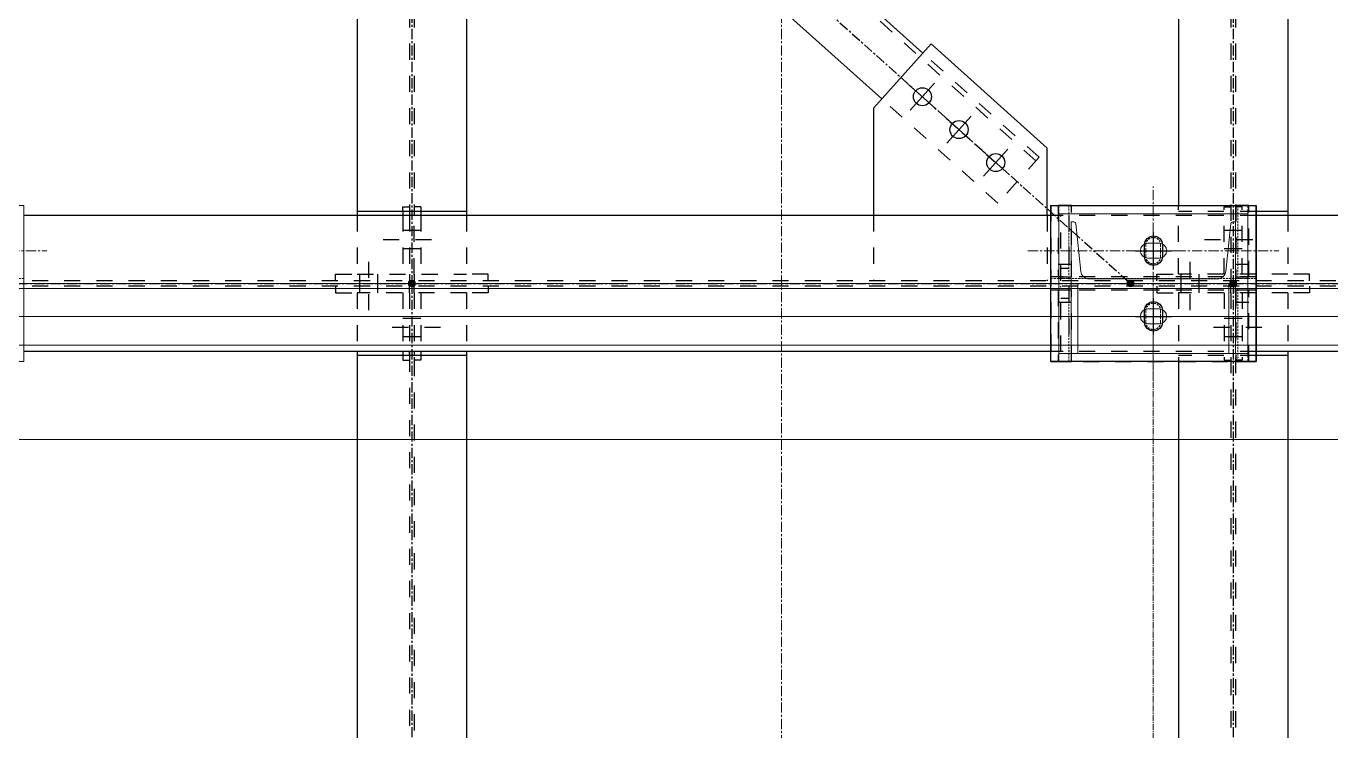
# Model space of a CAD drawing. Header units: inches. Extents: x 209270 to 234360, y -180214 to -150194.
# Drawn here: x 226042 to 227631, y -160818 to -159960 of the extents above; entities that cross this region are included whole.
import ezdxf

# ---------------------------------------------------------------- set-up
doc = ezdxf.new("R2010")
doc.units = ezdxf.units.IN
doc.header["$LTSCALE"] = 10
doc.header["$MEASUREMENT"] = 0
for name, pattern in [('CENTER', [2, 1.25, -0.25, 0.25, -0.25]), ('CENTER2', [1.125, 0.75, -0.125, 0.125, -0.125]), ('DXK_LINE_DOT2', [3.9198, 1.9599, -1.9599]), ('HIDDEN', [0.375, 0.25, -0.125])]:
    doc.linetypes.add(name, pattern=pattern)
for name, color, linetype in [('_STR_0', 7, 'Continuous'), ('_STR_1', 7, 'Continuous'), ('_STR_2', 7, 'Continuous'), ('_STR_4', 7, 'Continuous')]:
    doc.layers.add(name, color=color, linetype=linetype)
for name, color, linetype, lineweight in [('Belt', 4, 'Continuous', 9), ('CEN', 1, 'CENTER', 9), ('CENETR LINE', 1, 'CENTER2', 9), ('DIM', 42, 'Continuous', 13), ('HIDDEN', 3, 'HIDDEN', 9), ('MAIN OBJECT', 2, 'Continuous', 18), ('OBJECT', 2, 'Continuous', 18), ('STR25', 30, 'Continuous', 5)]:
    doc.layers.add(name, color=color, linetype=linetype, lineweight=lineweight)

# ---------------------------------------------------------------- blocks, each defined once
blk = doc.blocks.new('A$Cb40ec30b')
at = {"layer": 'CEN'}
for p, q in [((0, 15.8), (0, 64.2)), ((-26.3, 40), (26.3, 40)), ((0, -59), (0, -21)), ((-25.5, -40), (26.5, -40))]:
    blk.add_line(p, q, dxfattribs=at)
at = {"layer": 'HIDDEN'}
for points in [[(-103, 6), (-115, 6), (-115, 95), (-103, 95)], [(103, 6), (115, 6), (115, 95), (103, 95)], [(125, 6), (125, -6), (-125, -6), (-125, 6)], [(-103, -6), (-115, -6), (-115, -95), (-103, -95)], [(103, -6), (115, -6), (115, -95), (103, -95)]]:
    blk.add_lwpolyline(points, close=True, dxfattribs=at)
at = {"layer": 'HIDDEN', "elevation": 149686677196.4}
for points in [[(9, 47), (9, 33, -1), (-9, 33), (-9, 47, -1)], [(9, -33), (9, -47, -1), (-9, -47), (-9, -33, -1)]]:
    blk.add_lwpolyline(points, format="xyb", close=True, dxfattribs=at)
at = {"layer": 'STR25', "ltscale": 0.2}
blk.add_lwpolyline([(-125, 95), (125, 95), (125, -95), (-125, -95)], close=True, dxfattribs=at)
blk = doc.blocks.new('A$Cfd238a5e')
at = {"layer": 'CEN'}
for p, q in [((0, 118.3), (0, -118.3)), ((-152.8, 0), (152.8, 0)), ((-152.8, -40), (152.8, -40))]:
    blk.add_line(p, q, dxfattribs=at)
at = {"layer": 'MAIN OBJECT', "ltscale": 0.2, "elevation": 149686677196.4}
for points in [[(7.3, 31), (-6.7, 31, -1), (-6.7, 49), (7.3, 49, -1)], [(7.3, -31), (-6.7, -31, 1), (-6.7, -49), (7.3, -49, 1)]]:
    blk.add_lwpolyline(points, format="xyb", close=True, dxfattribs=at)
at = {"layer": 'OBJECT'}
for points in [[(-115, -85), (115, -85), (115, 85), (-115, 85)], [(-100, 85), (-92, 85), (-92, 0), (-100, 0)], [(100, 85), (92, 85), (92, 0), (100, 0)]]:
    blk.add_lwpolyline(points, close=True, dxfattribs=at)
blk.add_lwpolyline([(-94.4, -72.9, -0.383864), (-96.8, -75), (-100, -75), (-100, 0), (100, 0), (100, -75), (96.8, -75, -0.383864), (94.4, -72.9), (88.3, -14.7, 0.383864), (78.4, -5.7), (-78.4, -5.7, 0.383864), (-88.3, -14.7)], format="xyb", close=True, dxfattribs=at)
at = {"layer": 'DIM'}
blk.add_blockref('A$Cb40ec30b', (0, 0), dxfattribs=at)
blk = doc.blocks.new('A$C2698bf6b')
at = {"layer": 'CENETR LINE'}
blk.add_line((0, -1290), (0, 1290), dxfattribs=at)
at = {"layer": 'DIM', "xscale": -1, "rotation": 180}
blk.add_blockref('A$Cfd238a5e', (0, 1290), dxfattribs=at)
blk = doc.blocks.new('A$C1f4f58bd')
at = {"layer": 'CEN'}
blk.add_lwpolyline([(1100, 2200), (5000, 2200), (5000, -2700), (1100, -2700)], close=True, dxfattribs=at)
blk = doc.blocks.new('Part-116860372-115342 - 114867')
at = {"layer": '_STR_1', "color": 6, "linetype": 'DXK_LINE_DOT2'}
for p, q in [((226419, -160277), (226419, -160285)), ((226509, -160285), (226509, -160277)), ((226419, -160285), (226445.3, -160285)), ((226501, -160285), (226501, -160356.5)), ((226501, -160361.5), (226501, -160367)), ((226509, -160361.5), (226509, -160356.5)), ((226501, -160367), (226509, -160367))]:
    blk.add_line(p, q, dxfattribs=at)
at = {"layer": '_STR_2', "color": 2, "linetype": 'Continuous'}
blk.add_line((226501, -160356.5), (226501, -160361.5), dxfattribs=at)
blk = doc.blocks.new('Part-116860372-115346 - 114867')
at = {"layer": '_STR_1', "color": 6, "linetype": 'DXK_LINE_DOT2'}
for p, q in [((227419, -160277), (227419, -160285)), ((227509, -160285), (227509, -160277)), ((227419, -160285), (227445.3, -160285)), ((227501, -160285), (227501, -160367)), ((227501, -160367), (227509, -160367))]:
    blk.add_line(p, q, dxfattribs=at)
blk = doc.blocks.new('Bolt-116860372-115380 - 114867')
at = {"layer": '_STR_1', "color": 1, "linetype": 'DXK_LINE_DOT2'}
for p, q in [((226459, -160247.3), (226459, -160320.3)), ((226448, -160262.3), (226448, -160270.3)), ((226470, -160262.3), (226470, -160270.3)), ((226448, -160270.3), (226448, -160277)), ((226448, -160277), (226448, -160285)), ((226470, -160270.3), (226470, -160277)), ((226470, -160277), (226470, -160285))]:
    blk.add_line(p, q, dxfattribs=at)
blk = doc.blocks.new('Part-116860372-115350 - 114867')
at = {"layer": '_STR_1', "color": 6, "linetype": 'DXK_LINE_DOT2'}
for p, q in [((226522.7, -160180.3), (226514.7, -160180.3)), ((226514.7, -160185.8), (226514.7, -160190.8)), ((226522.7, -160180.3), (226522.7, -160185.8)), ((226522.7, -160190.8), (226522.7, -160262.3)), ((226514.7, -160262.3), (226514.7, -160270.3)), ((226604.7, -160262.3), (226578.5, -160262.3)), ((226604.7, -160270.3), (226604.7, -160262.3))]:
    blk.add_line(p, q, dxfattribs=at)
at = {"layer": '_STR_2', "color": 2, "linetype": 'Continuous'}
blk.add_line((226522.7, -160185.8), (226522.7, -160190.8), dxfattribs=at)
blk = doc.blocks.new('Part-116860372-115354 - 114867')
at = {"layer": '_STR_1', "color": 6, "linetype": 'DXK_LINE_DOT2'}
for p, q in [((227522.7, -160180.3), (227514.7, -160180.3)), ((227522.7, -160262.3), (227522.7, -160180.3)), ((227514.7, -160262.3), (227514.7, -160270.3)), ((227604.7, -160262.3), (227578.5, -160262.3)), ((227604.7, -160270.3), (227604.7, -160262.3))]:
    blk.add_line(p, q, dxfattribs=at)
blk = doc.blocks.new('Part-116860372-116672 - 114867')
at = {"layer": '_STR_2', "color": 2, "linetype": 'Continuous'}
for p, q in [((227289.8, -160178.7), (227539.8, -160178.6)), ((227289.8, -160368.7), (227289.8, -160178.7)), ((227539.8, -160178.6), (227539.8, -160368.6)), ((227539.8, -160368.6), (227289.8, -160368.7))]:
    blk.add_line(p, q, dxfattribs=at)
blk = doc.blocks.new('Part-116860372-116695 - 114867')
at = {"layer": '_STR_1', "color": 6, "linetype": 'DXK_LINE_DOT2'}
for p, q in [((227301.9, -160356.5), (227301.9, -160277)), ((227311.9, -160277), (227311.9, -160356.5)), ((227311.9, -160292), (227301.9, -160292))]:
    blk.add_line(p, q, dxfattribs=at)
blk = doc.blocks.new('Part-116860372-115000 - 114867')
at = {"layer": '_STR_4', "linetype": 'Continuous'}
blk.add_hatch(color=4, dxfattribs=at).paths.add_polyline_path([(226511.9, -160277.7, -1), (226511.9, -160269.7, -1)])
at = {"layer": '_STR_1', "color": 6, "linetype": 'DXK_LINE_DOT2'}
for p, q in [((226509, -158335.3), (226509, -160185.8)), ((226514.7, -158335.3), (226514.7, -160185.8)), ((226445.3, -160190.8), (226445.3, -160262.3)), ((226509, -160190.8), (226509, -160262.3)), ((226514.7, -160262.3), (226514.7, -160190.8)), ((226578.5, -160190.8), (226578.5, -160262.3)), ((226445.3, -160262.3), (226578.5, -160262.3))]:
    blk.add_line(p, q, dxfattribs=at)
at = {"layer": '_STR_2', "color": 2, "linetype": 'Continuous'}
for p, q in [((226445.3, -158335.3), (226445.3, -160190.8)), ((226578.5, -158335.3), (226578.5, -160190.8)), ((226578.5, -160185.8), (226445.3, -160185.8)), ((226509, -160185.8), (226509, -160190.8)), ((226514.7, -160185.8), (226514.7, -160190.8))]:
    blk.add_line(p, q, dxfattribs=at)
at = {"layer": '_STR_4', "color": 4, "linetype": 'CENTER'}
blk.add_line((226511.9, -158263.7), (226511.9, -160273.7), dxfattribs=at)
at = {"layer": '_STR_4', "color": 4, "linetype": 'Continuous'}
blk.add_circle((226511.9, -160273.7), 4, dxfattribs=at)
blk = doc.blocks.new('Part-116860372-115001 - 114867')
at = {"layer": '_STR_4', "linetype": 'Continuous'}
blk.add_hatch(color=4, dxfattribs=at).paths.add_polyline_path([(227511.9, -160277.7, -1), (227511.9, -160269.7, -1)])
at = {"layer": '_STR_1', "color": 6, "linetype": 'DXK_LINE_DOT2'}
for p, q in [((227509, -158335.3), (227509, -160262.3)), ((227514.7, -158335.3), (227514.7, -160262.3)), ((227445.3, -160262.3), (227445.3, -160178.7)), ((227539.8, -160185.8), (227445.3, -160185.8)), ((227578.5, -160190.8), (227578.5, -160262.3)), ((227578.5, -160262.3), (227445.3, -160262.3))]:
    blk.add_line(p, q, dxfattribs=at)
at = {"layer": '_STR_2', "color": 2, "linetype": 'Continuous'}
for p, q in [((227445.3, -158335.3), (227445.3, -160178.7)), ((227578.5, -158335.3), (227578.5, -160190.8)), ((227578.5, -160185.8), (227539.8, -160185.8))]:
    blk.add_line(p, q, dxfattribs=at)
at = {"layer": '_STR_4', "color": 4, "linetype": 'CENTER'}
blk.add_line((227511.9, -158263.7), (227511.9, -160273.7), dxfattribs=at)
at = {"layer": '_STR_4', "color": 4, "linetype": 'Continuous'}
blk.add_circle((227511.9, -160273.7), 4, dxfattribs=at)
blk = doc.blocks.new('Part-116860372-115002 - 114867')
at = {"layer": '_STR_4', "linetype": 'Continuous'}
blk.add_hatch(color=4, dxfattribs=at).paths.add_polyline_path([(227511.9, -160277.7, -1), (227511.9, -160269.7, -1)])
at = {"layer": '_STR_1', "color": 6, "linetype": 'DXK_LINE_DOT2'}
for p, q in [((227578.5, -160285), (227445.3, -160285)), ((227445.3, -160285), (227445.3, -160368.7)), ((227509, -160285), (227509, -162842.3)), ((227514.7, -160285), (227514.7, -162842.3)), ((227578.5, -160285), (227578.5, -160356.5)), ((227539.8, -160361.5), (227445.3, -160361.5))]:
    blk.add_line(p, q, dxfattribs=at)
at = {"layer": '_STR_2', "color": 2, "linetype": 'Continuous'}
for p, q in [((227578.5, -160361.5), (227539.8, -160361.5)), ((227578.5, -160356.5), (227578.5, -162770.8)), ((227445.3, -160368.7), (227445.3, -162758.7))]:
    blk.add_line(p, q, dxfattribs=at)
at = {"layer": '_STR_4', "color": 4, "linetype": 'CENTER'}
blk.add_line((227511.9, -160273.7), (227511.9, -162853.7), dxfattribs=at)
at = {"layer": '_STR_4', "color": 4, "linetype": 'Continuous'}
blk.add_circle((227511.9, -160273.7), 4, dxfattribs=at)
blk = doc.blocks.new('Part-116860372-115003 - 114867')
at = {"layer": '_STR_4', "linetype": 'Continuous'}
blk.add_hatch(color=4, dxfattribs=at).paths.add_polyline_path([(226511.9, -160277.7, -1), (226511.9, -160269.7, -1)])
at = {"layer": '_STR_1', "color": 6, "linetype": 'DXK_LINE_DOT2'}
for p, q in [((226578.5, -160285), (226445.3, -160285)), ((226445.3, -160285), (226445.3, -160356.5)), ((226509, -160285), (226509, -160356.5)), ((226514.7, -160285), (226514.7, -160367)), ((226578.5, -160285), (226578.5, -160356.5)), ((226509, -160361.5), (226509, -162765.8)), ((226514.7, -160367), (226514.7, -162765.8))]:
    blk.add_line(p, q, dxfattribs=at)
at = {"layer": '_STR_2', "color": 2, "linetype": 'Continuous'}
for p, q in [((226445.3, -160356.5), (226445.3, -162770.8)), ((226578.5, -160361.5), (226445.3, -160361.5)), ((226509, -160356.5), (226509, -160361.5)), ((226514.7, -160356.5), (226514.7, -160361.5)), ((226578.5, -160356.5), (226578.5, -162770.8))]:
    blk.add_line(p, q, dxfattribs=at)
at = {"layer": '_STR_4', "color": 4, "linetype": 'CENTER'}
blk.add_line((226511.9, -160273.7), (226511.9, -162853.7), dxfattribs=at)
at = {"layer": '_STR_4', "color": 4, "linetype": 'Continuous'}
blk.add_circle((226511.9, -160273.7), 4, dxfattribs=at)
blk = doc.blocks.new('Part-116860372-115004 - 114867')
at = {"layer": '_STR_1', "color": 6, "linetype": 'DXK_LINE_DOT2'}
for p, q in [((227539.8, -160190.8), (227289.8, -160190.8)), ((228499.2, -160270.3), (225641.9, -160270.3)), ((228499.2, -160277), (225641.9, -160277)), ((227539.8, -160356.5), (227289.8, -160356.5))]:
    blk.add_line(p, q, dxfattribs=at)
at = {"layer": '_STR_2', "color": 2, "linetype": 'Continuous'}
for p, q in [((227289.8, -160190.8), (226039.8, -160190.8)), ((228386.8, -160190.8), (227539.8, -160190.8)), ((227289.8, -160356.5), (226039.8, -160356.5)), ((228386.8, -160356.5), (227539.8, -160356.5))]:
    blk.add_line(p, q, dxfattribs=at)
at = {"layer": '_STR_4', "color": 4, "linetype": 'CENTER'}
blk.add_line((225511.9, -160273.7), (228511.9, -160273.7), dxfattribs=at)
blk = doc.blocks.new('Part-116860372-115080 - 114867')
at = {"layer": '_STR_4', "linetype": 'Continuous'}
for points in [[(226511.9, -159492.7, -1), (226511.9, -159484.7, -1)], [(227386.9, -160277.7, -1), (227386.9, -160269.7, -1)]]:
    blk.add_hatch(color=4, dxfattribs=at).paths.add_polyline_path(points)
at = {"layer": '_STR_1', "color": 6, "linetype": 'DXK_LINE_DOT2'}
for p, q in [((226643.5, -159553.1), (226593.5, -159608.9)), ((227271.5, -160124.5), (226639.5, -159557.6)), ((226643.5, -159553.1), (226785, -159680)), ((226734.9, -159735.8), (226593.5, -159608.9)), ((227275.5, -160120), (227134, -159993.1)), ((227225.4, -160175.8), (227084, -160049)), ((227275.5, -160120), (227225.4, -160175.8))]:
    blk.add_line(p, q, dxfattribs=at)
at = {"layer": '_STR_2', "color": 2, "linetype": 'Continuous'}
for p, q in [((227134, -159993.1), (226785, -159680)), ((227084, -160049), (226734.9, -159735.8))]:
    blk.add_line(p, q, dxfattribs=at)
at = {"layer": '_STR_4', "color": 4, "linetype": 'CENTER'}
blk.add_line((226511.9, -159488.7), (227386.9, -160273.7), dxfattribs=at)
at = {"layer": '_STR_4', "color": 4, "linetype": 'Continuous'}
for centre in [(226511.9, -159488.7), (227386.9, -160273.7)]:
    blk.add_circle(centre, 4, dxfattribs=at)
blk = doc.blocks.new('Part-116860372-116671 - 114867')
at = {"layer": '_STR_1', "color": 6, "linetype": 'DXK_LINE_DOT2'}
for p, q in [((227539.8, -160265.6), (227289.8, -160265.7)), ((227289.8, -160281.7), (227289.8, -160265.7)), ((227539.8, -160281.6), (227539.8, -160265.6)), ((227539.8, -160281.6), (227289.8, -160281.7))]:
    blk.add_line(p, q, dxfattribs=at)
blk = doc.blocks.new('Part-116860372-116673 - 114867')
at = {"layer": '_STR_1', "color": 6, "linetype": 'DXK_LINE_DOT2'}
for p, q in [((227298.9, -160178.7), (227298.9, -160265.7)), ((227314.9, -160178.7), (227298.9, -160178.7)), ((227314.9, -160265.7), (227314.9, -160178.7)), ((227314.9, -160250.7), (227298.9, -160250.7)), ((227298.9, -160265.7), (227314.9, -160265.7))]:
    blk.add_line(p, q, dxfattribs=at)
blk = doc.blocks.new('Part-116860372-115341 - 114867')
at = {"layer": '_STR_1', "color": 6, "linetype": 'DXK_LINE_DOT2'}
for p, q in [((226514.7, -160285), (226514.7, -160277)), ((226604.7, -160277), (226604.7, -160285)), ((226522.7, -160285), (226522.7, -160356.5)), ((226604.7, -160285), (226578.5, -160285)), ((226522.7, -160361.5), (226522.7, -160367)), ((226522.7, -160367), (226514.7, -160367))]:
    blk.add_line(p, q, dxfattribs=at)
at = {"layer": '_STR_2', "color": 2, "linetype": 'Continuous'}
blk.add_line((226522.7, -160356.5), (226522.7, -160361.5), dxfattribs=at)
blk = doc.blocks.new('Bolt-116860372-115343 - 114867')
at = {"layer": '_STR_1', "color": 1, "linetype": 'DXK_LINE_DOT2'}
for p, q in [((226488, -160327), (226556, -160327)), ((226501, -160316), (226509, -160316)), ((226509, -160316), (226514.7, -160316)), ((226514.7, -160316), (226522.7, -160316)), ((226501, -160338), (226509, -160338)), ((226509, -160338), (226514.7, -160338)), ((226514.7, -160338), (226522.7, -160338))]:
    blk.add_line(p, q, dxfattribs=at)
blk = doc.blocks.new('Part-116860372-115345 - 114867')
at = {"layer": '_STR_1', "color": 6, "linetype": 'DXK_LINE_DOT2'}
for p, q in [((227514.7, -160285), (227514.7, -160277)), ((227604.7, -160277), (227604.7, -160285)), ((227522.7, -160285), (227522.7, -160367)), ((227604.7, -160285), (227578.5, -160285)), ((227522.7, -160367), (227514.7, -160367))]:
    blk.add_line(p, q, dxfattribs=at)
blk = doc.blocks.new('Bolt-116860372-115347 - 114867')
at = {"layer": '_STR_1', "color": 1, "linetype": 'DXK_LINE_DOT2'}
for p, q in [((227488, -160327), (227556, -160327)), ((227501, -160316), (227509, -160316)), ((227509, -160316), (227514.7, -160316)), ((227514.7, -160316), (227522.7, -160316)), ((227501, -160338), (227509, -160338)), ((227509, -160338), (227514.7, -160338)), ((227514.7, -160338), (227522.7, -160338))]:
    blk.add_line(p, q, dxfattribs=at)
blk = doc.blocks.new('Part-116860372-115349 - 114867')
at = {"layer": '_STR_1', "color": 6, "linetype": 'DXK_LINE_DOT2'}
for p, q in [((226501, -160185.8), (226501, -160180.3)), ((226501, -160180.3), (226509, -160180.3)), ((226509, -160185.8), (226509, -160190.8)), ((226501, -160190.8), (226501, -160262.3)), ((226419, -160270.3), (226419, -160262.3)), ((226419, -160262.3), (226445.3, -160262.3)), ((226509, -160262.3), (226509, -160270.3))]:
    blk.add_line(p, q, dxfattribs=at)
at = {"layer": '_STR_2', "color": 2, "linetype": 'Continuous'}
blk.add_line((226501, -160185.8), (226501, -160190.8), dxfattribs=at)
blk = doc.blocks.new('Bolt-116860372-115351 - 114867')
at = {"layer": '_STR_1', "color": 1, "linetype": 'DXK_LINE_DOT2'}
for p, q in [((226509, -160209.3), (226501, -160209.3)), ((226514.7, -160209.3), (226509, -160209.3)), ((226522.7, -160209.3), (226514.7, -160209.3)), ((226535.7, -160220.3), (226467.7, -160220.3)), ((226509, -160231.3), (226501, -160231.3)), ((226514.7, -160231.3), (226509, -160231.3)), ((226522.7, -160231.3), (226514.7, -160231.3))]:
    blk.add_line(p, q, dxfattribs=at)
blk = doc.blocks.new('Part-116860372-115353 - 114867')
at = {"layer": '_STR_1', "color": 6, "linetype": 'DXK_LINE_DOT2'}
for p, q in [((227501, -160262.3), (227501, -160180.3)), ((227501, -160180.3), (227509, -160180.3)), ((227419, -160270.3), (227419, -160262.3)), ((227419, -160262.3), (227445.3, -160262.3)), ((227509, -160262.3), (227509, -160270.3))]:
    blk.add_line(p, q, dxfattribs=at)
blk = doc.blocks.new('Bolt-116860372-115355 - 114867')
at = {"layer": '_STR_1', "color": 1, "linetype": 'DXK_LINE_DOT2'}
for p, q in [((227509, -160209.3), (227501, -160209.3)), ((227514.7, -160209.3), (227509, -160209.3)), ((227522.7, -160209.3), (227514.7, -160209.3)), ((227535.7, -160220.3), (227467.7, -160220.3)), ((227509, -160231.3), (227501, -160231.3)), ((227514.7, -160231.3), (227509, -160231.3)), ((227522.7, -160231.3), (227514.7, -160231.3))]:
    blk.add_line(p, q, dxfattribs=at)
blk = doc.blocks.new('Bolt-116860372-115381 - 114867')
at = {"layer": '_STR_1', "color": 1, "linetype": 'DXK_LINE_DOT2'}
for p, q in [((227459, -160247.3), (227459, -160320.3)), ((227448, -160262.3), (227448, -160270.3)), ((227470, -160262.3), (227470, -160270.3)), ((227448, -160270.3), (227448, -160277)), ((227448, -160277), (227448, -160285)), ((227470, -160270.3), (227470, -160277)), ((227470, -160277), (227470, -160285))]:
    blk.add_line(p, q, dxfattribs=at)
blk = doc.blocks.new('Part-116860372-116273 - 114867')
at = {"layer": '_STR_1', "color": 6, "linetype": 'DXK_LINE_DOT2'}
for p, q in [((227073.9, -160190.8), (227073.9, -160270.3)), ((227285.3, -160190.8), (227285.3, -160270.3))]:
    blk.add_line(p, q, dxfattribs=at)
at = {"layer": '_STR_2', "color": 2, "linetype": 'Continuous'}
for p, q in [((227144.1, -159982), (227073.9, -160060.1)), ((227285.3, -160108.7), (227144.1, -159982)), ((227073.9, -160060.1), (227073.9, -160190.8)), ((227285.3, -160190.8), (227285.3, -160108.7))]:
    blk.add_line(p, q, dxfattribs=at)
blk = doc.blocks.new('Bolt-116860372-116274 - 114867')
at = {"layer": '_STR_2', "color": 1, "linetype": 'Continuous'}
for p, q in [((227117, -160031.6), (227149.8, -160061)), ((227118.7, -160062.7), (227148.1, -160029.9)), ((227161.7, -160071.7), (227194.4, -160101)), ((227163.3, -160102.7), (227192.7, -160070)), ((227206.3, -160111.7), (227239.1, -160141.1)), ((227208, -160142.8), (227237.4, -160110))]:
    blk.add_line(p, q, dxfattribs=at)
for centre in [(227133.4, -160046.3), (227178, -160086.3), (227222.7, -160126.4)]:
    blk.add_circle(centre, 11, dxfattribs=at)
blk = doc.blocks.new('Part-116860372-116674 - 114867')
at = {"layer": '_STR_1', "color": 6, "linetype": 'DXK_LINE_DOT2'}
for p, q in [((227289.8, -160178.7), (227539.8, -160178.6)), ((227289.8, -160178.7), (227289.8, -160368.7)), ((227539.8, -160178.6), (227539.8, -160368.6)), ((227289.8, -160368.7), (227539.8, -160368.6))]:
    blk.add_line(p, q, dxfattribs=at)
blk = doc.blocks.new('Part-116860372-116675 - 114867')
at = {"layer": '_STR_1', "color": 6, "linetype": 'DXK_LINE_DOT2'}
for p, q in [((227314.9, -160281.7), (227298.9, -160281.7)), ((227298.9, -160281.7), (227298.9, -160368.7)), ((227314.9, -160368.7), (227314.9, -160281.7)), ((227314.9, -160296.7), (227298.9, -160296.7)), ((227298.9, -160368.7), (227314.9, -160368.7))]:
    blk.add_line(p, q, dxfattribs=at)
blk = doc.blocks.new('Part-116860372-116676 - 114867')
at = {"layer": '_STR_1', "color": 6, "linetype": 'DXK_LINE_DOT2'}
for p, q in [((227514.9, -160178.6), (227514.9, -160265.6)), ((227530.9, -160178.6), (227514.9, -160178.6)), ((227530.9, -160265.6), (227530.9, -160178.6)), ((227530.9, -160250.6), (227514.9, -160250.6)), ((227514.9, -160265.6), (227530.9, -160265.6))]:
    blk.add_line(p, q, dxfattribs=at)
blk = doc.blocks.new('Part-116860372-116677 - 114867')
at = {"layer": '_STR_1', "color": 6, "linetype": 'DXK_LINE_DOT2'}
for p, q in [((227530.9, -160281.6), (227514.9, -160281.6)), ((227514.9, -160281.6), (227514.9, -160368.6)), ((227530.9, -160368.6), (227530.9, -160281.6)), ((227530.9, -160296.6), (227514.9, -160296.6)), ((227514.9, -160368.6), (227530.9, -160368.6))]:
    blk.add_line(p, q, dxfattribs=at)
blk = doc.blocks.new('Bolt-116860372-116678 - 114867')
at = {"layer": '_STR_2', "color": 1, "linetype": 'Continuous'}
for p, q in [((227407.1, -160218.9), (227410.6, -160216.5)), ((227410.6, -160216.5), (227414.8, -160215.7)), ((227414.8, -160255.7), (227414.8, -160211.7)), ((227414.8, -160215.7), (227414.8, -160215.7)), ((227414.8, -160215.7), (227419, -160216.5)), ((227419, -160216.5), (227422.6, -160218.9)), ((227392.8, -160233.7), (227436.8, -160233.7)), ((227403.8, -160226.7), (227404.7, -160222.5)), ((227403.8, -160240.7), (227403.8, -160226.7)), ((227404.7, -160222.5), (227407.1, -160218.9)), ((227422.6, -160218.9), (227425, -160222.5)), ((227425, -160222.5), (227425.8, -160226.7)), ((227425.8, -160226.7), (227425.8, -160240.7)), ((227404.7, -160244.9), (227403.8, -160240.7)), ((227407, -160248.4), (227404.7, -160244.9)), ((227410.6, -160250.8), (227407, -160248.4)), ((227422.6, -160248.4), (227419, -160250.8)), ((227425, -160244.9), (227422.6, -160248.4)), ((227425.8, -160240.7), (227425, -160244.9)), ((227414.8, -160251.7), (227410.6, -160250.8)), ((227419, -160250.8), (227414.8, -160251.7)), ((227414.8, -160251.7), (227414.8, -160251.7)), ((227407, -160298.9), (227410.6, -160296.5)), ((227410.6, -160296.5), (227414.8, -160295.7)), ((227414.8, -160335.7), (227414.8, -160291.7)), ((227414.8, -160295.7), (227414.8, -160295.7)), ((227414.8, -160295.7), (227419, -160296.5)), ((227419, -160296.5), (227422.6, -160298.9)), ((227392.8, -160313.7), (227436.8, -160313.7)), ((227403.8, -160306.7), (227404.7, -160302.5)), ((227403.8, -160320.7), (227403.8, -160306.7)), ((227404.7, -160302.5), (227407, -160298.9)), ((227422.6, -160298.9), (227425, -160302.5)), ((227425, -160302.5), (227425.8, -160306.7)), ((227425.8, -160306.7), (227425.8, -160320.7)), ((227404.7, -160324.9), (227403.8, -160320.7)), ((227407, -160328.4), (227404.7, -160324.9)), ((227410.6, -160330.8), (227407, -160328.4)), ((227422.6, -160328.4), (227419, -160330.8)), ((227425, -160324.9), (227422.6, -160328.4)), ((227425.8, -160320.7), (227425, -160324.9)), ((227414.8, -160331.7), (227410.6, -160330.8)), ((227419, -160330.8), (227414.8, -160331.7)), ((227414.8, -160331.7), (227414.8, -160331.7))]:
    blk.add_line(p, q, dxfattribs=at)
blk = doc.blocks.new('Part-116860372-116694 - 114867')
at = {"layer": '_STR_1', "color": 6, "linetype": 'DXK_LINE_DOT2'}
for p, q in [((227301.9, -160270.3), (227301.9, -160190.8)), ((227311.9, -160190.8), (227311.9, -160270.3)), ((227311.9, -160255.3), (227301.9, -160255.3))]:
    blk.add_line(p, q, dxfattribs=at)

msp = doc.modelspace()

# ---------------------------------------------------------------- linework, layer by layer
at = {"layer": 'Belt'}
msp.add_line((232515.7, -160463.7, 0), (219599.9, -160463.7, 0), dxfattribs=at)
at = {"layer": 'CEN'}
for p, q in [((220972.4, -160313.7), (228896, -160313.7)), ((232515.4, -160313.7), (221148.1, -160313.7))]:
    msp.add_line(p, q, dxfattribs=at)
at = {"layer": 'HIDDEN'}
for p, q in [((220972.4, -160279.8, 8793052905.5), (228896, -160279.8, 8793052905.5)), ((232515.4, -160279.8, 7050750846.7), (221148.1, -160279.8, 7050750846.7))]:
    msp.add_line(p, q, dxfattribs=at)
at = {"layer": 'MAIN OBJECT'}
for p, q in [((220972.4, -160273.7), (228896, -160273.7)), ((232515.4, -160273.7), (221148.1, -160273.7)), ((220972.4, -160348.7), (228896, -160348.7)), ((232515.5, -160348.7), (221148.1, -160348.7))]:
    msp.add_line(p, q, dxfattribs=at)

# ---------------------------------------------------------------- block references
at = {"layer": '_STR_0', "zscale": 0.8}
for name in ['Part-116860372-115000 - 114867', 'Part-116860372-115001 - 114867', 'Part-116860372-115080 - 114867', 'Part-116860372-116273 - 114867', 'Bolt-116860372-116274 - 114867', 'Part-116860372-115349 - 114867', 'Part-116860372-115350 - 114867', 'Part-116860372-116672 - 114867', 'Part-116860372-116674 - 114867', 'Part-116860372-116673 - 114867', 'Part-116860372-115353 - 114867', 'Part-116860372-115354 - 114867', 'Part-116860372-116676 - 114867', 'Part-116860372-115004 - 114867', 'Part-116860372-116694 - 114867', 'Bolt-116860372-115351 - 114867', 'Bolt-116860372-116678 - 114867', 'Bolt-116860372-115355 - 114867', 'Bolt-116860372-115380 - 114867', 'Bolt-116860372-115381 - 114867', 'Part-116860372-116671 - 114867', 'Part-116860372-115342 - 114867', 'Part-116860372-115003 - 114867', 'Part-116860372-115341 - 114867', 'Part-116860372-116675 - 114867', 'Part-116860372-116695 - 114867', 'Part-116860372-115346 - 114867', 'Part-116860372-115002 - 114867', 'Part-116860372-115345 - 114867', 'Part-116860372-116677 - 114867', 'Bolt-116860372-115343 - 114867', 'Bolt-116860372-115347 - 114867']:
    msp.add_blockref(name, (0, 0), dxfattribs=at)
at = {"layer": 'DIM'}
for name, p in [('A$C1f4f58bd', (221961.9, -161563.7, -450449365.8)), ('A$C2698bf6b', (225914.5, -161563.7, 8206523580.7)), ('A$C2698bf6b', (227414.5, -161563.7, 17003419418.5))]:
    msp.add_blockref(name, p, dxfattribs=at)

doc.saveas('drawing.dxf')
